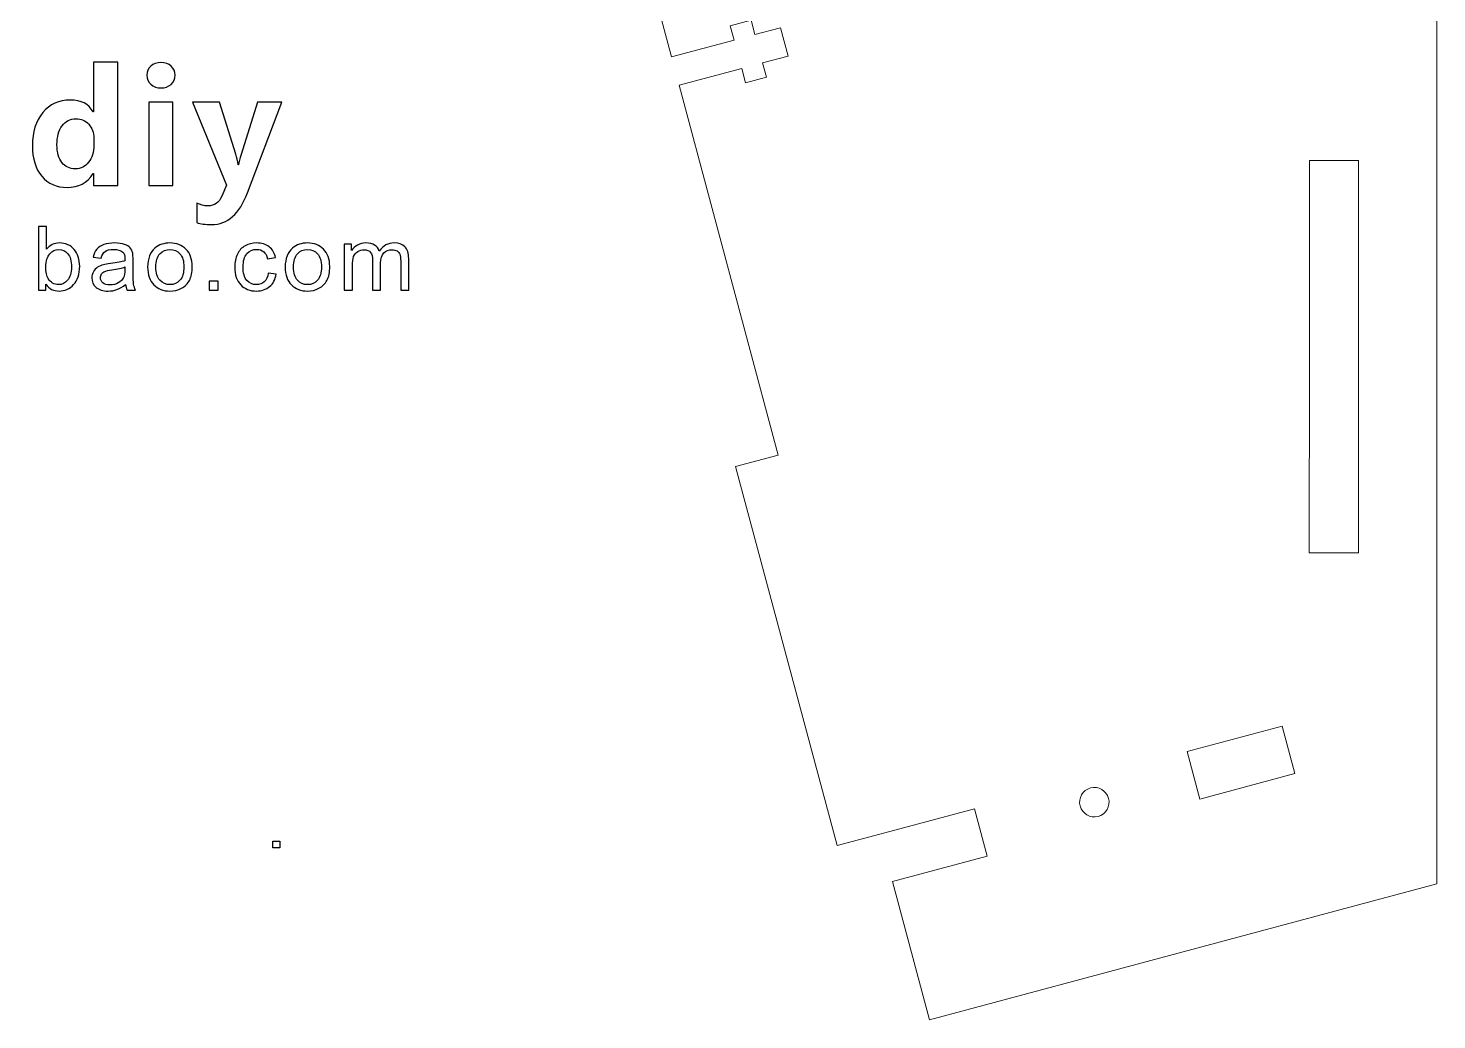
# Model space of a CAD drawing. Header units: centimetres. Extents: x -84 to 49, y -29 to 29.
# Drawn here: x 33.8 to 48.16, y -25.08 to -14.98 of the extents above; entities that cross this region are included whole.
import ezdxf

# ---------------------------------------------------------------- set-up
doc = ezdxf.new("R2010")
doc.units = ezdxf.units.CM
doc.header["$MEASUREMENT"] = 0
doc.header["$XCLIPFRAME"] = 0
doc.layers.add('layer 1', color=7, linetype='Continuous')
picture_1 = doc.add_image_def('image2.jpg', size_in_pixel=(355, 355))

msp = doc.modelspace()

# ---------------------------------------------------------------- linework, layer by layer
at = {"layer": 'layer 1', "color": 142, "lineweight": 20}
for points, knots in [([(48.16047, 1.17532), (48.16047, 1.17532), (48.16046, -23.69733), (48.16046, -23.69733), (48.16046, -23.69733), (48.16046, -23.69733), (42.98791, -25.0847), (42.98791, -25.0847), (42.98791, -25.0847), (42.98791, -25.0847), (42.60987, -23.67379), (42.60987, -23.67379), (42.60987, -23.67379), (42.60987, -23.67379), (43.57524, -23.41513), (43.57524, -23.41513), (43.57524, -23.41513), (43.57524, -23.41513), (43.44583, -22.93214), (43.44583, -22.93214), (43.44583, -22.93214), (43.44583, -22.93214), (42.48046, -23.19082), (42.48046, -23.19082), (42.48046, -23.19082), (42.48046, -23.19082), (42.4804, -23.19059), (42.4804, -23.19059), (42.4804, -23.19059), (42.4804, -23.19059), (42.04573, -23.30701), (42.04573, -23.30701), (42.04573, -23.30701), (42.04573, -23.30701), (41.01048, -19.44335), (41.01048, -19.44335), (41.01048, -19.44335), (41.01048, -19.44335), (41.44513, -19.32691), (41.44513, -19.32691), (41.44513, -19.32691), (41.44513, -19.32691), (40.43524, -15.55772), (40.43524, -15.55772), (40.43524, -15.55772), (40.43524, -15.55772), (41.07276, -15.38691), (41.07276, -15.38691), (41.07276, -15.38691), (41.07276, -15.38691), (41.11155, -15.53181), (41.11155, -15.53181), (41.11155, -15.53181), (41.11155, -15.53181), (41.32406, -15.47484), (41.32406, -15.47484), (41.32406, -15.47484), (41.32406, -15.47484), (41.28523, -15.32994), (41.28523, -15.32994), (41.28523, -15.32994), (41.28523, -15.32994), (41.54602, -15.26009), (41.54602, -15.26009), (41.54602, -15.26009), (41.54602, -15.26009), (41.46842, -14.9703), (41.46842, -14.9703), (41.46842, -14.9703), (41.46842, -14.9703), (41.2076, -15.04018), (41.2076, -15.04018), (41.2076, -15.04018), (41.2076, -15.04018), (41.16875, -14.8953), (41.16875, -14.8953), (41.16875, -14.8953), (41.16875, -14.8953), (40.95628, -14.95226), (40.95628, -14.95226), (40.95628, -14.95226), (40.95628, -14.95226), (40.99507, -15.09714), (40.99507, -15.09714), (40.99507, -15.09714), (40.99507, -15.09714), (40.3576, -15.26796), (40.3576, -15.26796), (40.3576, -15.26796), (40.3576, -15.26796), (39.34812, -11.50082), (39.34812, -11.50082), (39.34812, -11.50082), (39.34812, -11.50082), (38.86273, -11.63085), (38.86273, -11.63085), (38.86273, -11.63085), (34.36266, -9.10666), (25.80303, -6.82345), (19.38205, -12.40595), (19.38205, -12.40595), (19.38205, -12.40595), (16.08209, -11.52176), (16.08209, -11.52176), (16.08209, -11.52176), (14.32547, -11.05105), (13.90024, -10.03662), (14.42767, -8.14566), (14.42767, -8.14566), (14.42767, -8.14566), (16.92514, 1.17496), (16.92514, 1.17496), (16.92514, 1.17496), (16.92514, 1.17496), (30.66046, 1.17496), (30.66046, 1.17496), (30.66046, 1.17496), (30.66046, 1.17496), (30.66044, 0.67532), (30.66044, 0.67532), (30.66044, 0.67532), (30.66044, 0.67532), (32.51034, 0.67531), (32.51034, 0.67531), (32.51034, 0.67531), (32.51034, 0.67531), (32.51045, 0.01535), (32.51045, 0.01535), (32.51045, 0.01535), (32.51045, 0.01535), (32.36046, 0.01534), (32.36046, 0.01534), (32.36046, 0.01534), (32.36046, 0.01534), (32.36046, -0.20466), (32.36046, -0.20466), (32.36046, -0.20466), (32.36046, -0.20466), (32.51045, -0.20465), (32.51045, -0.20465), (32.51045, -0.20465), (32.51045, -0.20465), (32.51045, -0.47466), (32.51045, -0.47466), (32.51045, -0.47466), (32.51045, -0.47466), (32.81045, -0.47465), (32.81045, -0.47465), (32.81045, -0.47465), (32.81045, -0.47465), (32.81045, -0.20465), (32.81045, -0.20465), (32.81045, -0.20465), (32.81045, -0.20465), (32.96047, -0.20465), (32.96047, -0.20465), (32.96047, -0.20465), (32.96047, -0.20465), (32.96045, 0.01534), (32.96045, 0.01534), (32.96045, 0.01534), (32.96045, 0.01534), (32.81045, 0.01534), (32.81045, 0.01534), (32.81045, 0.01534), (32.81045, 0.01534), (32.81045, 0.67534), (32.81045, 0.67534), (32.81045, 0.67534), (32.81045, 0.67534), (34.66046, 0.67535), (34.66046, 0.67535), (34.66046, 0.67535), (34.66046, 0.67535), (34.66044, 1.17496), (34.66044, 1.17496), (34.66044, 1.17496), (34.66044, 1.17496), (35.81695, 1.17496), (35.81695, 1.17496), (35.81695, 1.17496), (35.81695, 1.17496), (35.81695, 1.17532), (35.81695, 1.17532), (35.81695, 1.17532), (39.66479, 1.17532), (43.51265, 1.17277), (47.36048, 1.17279), (47.36048, 1.17279), (47.36048, 1.17279), (47.36049, 1.17534), (47.36049, 1.17534), (47.36049, 1.17534), (47.36049, 1.17534), (48.16047, 1.17532), (48.16047, 1.17532)], [0, 0, 0, 0, 0.02040816, 0.02040816, 0.02040816, 0.02040816, 0.04081633, 0.04081633, 0.04081633, 0.04081633, 0.06122449, 0.06122449, 0.06122449, 0.06122449, 0.08163265, 0.08163265, 0.08163265, 0.08163265, 0.10204082, 0.10204082, 0.10204082, 0.10204082, 0.12244898, 0.12244898, 0.12244898, 0.12244898, 0.14285714, 0.14285714, 0.14285714, 0.14285714, 0.16326531, 0.16326531, 0.16326531, 0.16326531, 0.18367347, 0.18367347, 0.18367347, 0.18367347, 0.20408163, 0.20408163, 0.20408163, 0.20408163, 0.2244898, 0.2244898, 0.2244898, 0.2244898, 0.24489796, 0.24489796, 0.24489796, 0.24489796, 0.26530612, 0.26530612, 0.26530612, 0.26530612, 0.28571429, 0.28571429, 0.28571429, 0.28571429, 0.30612245, 0.30612245, 0.30612245, 0.30612245, 0.32653061, 0.32653061, 0.32653061, 0.32653061, 0.34693878, 0.34693878, 0.34693878, 0.34693878, 0.36734694, 0.36734694, 0.36734694, 0.36734694, 0.3877551, 0.3877551, 0.3877551, 0.3877551, 0.40816327, 0.40816327, 0.40816327, 0.40816327, 0.42857143, 0.42857143, 0.42857143, 0.42857143, 0.44897959, 0.44897959, 0.44897959, 0.44897959, 0.46938776, 0.46938776, 0.46938776, 0.46938776, 0.48979592, 0.48979592, 0.48979592, 0.48979592, 0.51020408, 0.51020408, 0.51020408, 0.51020408, 0.53061224, 0.53061224, 0.53061224, 0.53061224, 0.55102041, 0.55102041, 0.55102041, 0.55102041, 0.57142857, 0.57142857, 0.57142857, 0.57142857, 0.59183673, 0.59183673, 0.59183673, 0.59183673, 0.6122449, 0.6122449, 0.6122449, 0.6122449, 0.63265306, 0.63265306, 0.63265306, 0.63265306, 0.65306122, 0.65306122, 0.65306122, 0.65306122, 0.67346939, 0.67346939, 0.67346939, 0.67346939, 0.69387755, 0.69387755, 0.69387755, 0.69387755, 0.71428571, 0.71428571, 0.71428571, 0.71428571, 0.73469388, 0.73469388, 0.73469388, 0.73469388, 0.75510204, 0.75510204, 0.75510204, 0.75510204, 0.7755102, 0.7755102, 0.7755102, 0.7755102, 0.79591837, 0.79591837, 0.79591837, 0.79591837, 0.81632653, 0.81632653, 0.81632653, 0.81632653, 0.83673469, 0.83673469, 0.83673469, 0.83673469, 0.85714286, 0.85714286, 0.85714286, 0.85714286, 0.87755102, 0.87755102, 0.87755102, 0.87755102, 0.89795918, 0.89795918, 0.89795918, 0.89795918, 0.91836735, 0.91836735, 0.91836735, 0.91836735, 0.93877551, 0.93877551, 0.93877551, 0.93877551, 0.95918367, 0.95918367, 0.95918367, 0.95918367, 0.97959184, 0.97959184, 0.97959184, 0.97959184, 1, 1, 1, 1]), ([(47.36047, -20.32486), (47.36047, -20.32486), (47.36047, -16.3245), (47.36047, -16.3245), (47.36047, -16.3245), (47.36047, -16.3245), (46.86048, -16.3245), (46.86048, -16.3245), (46.86048, -16.3245), (46.86048, -19.74434), (46.86045, -16.9047), (46.86044, -20.32486), (46.86044, -20.32486), (46.86044, -20.32486), (47.36047, -20.32486), (47.36047, -20.32486)], [0, 0, 0, 0, 0.25, 0.25, 0.25, 0.25, 0.5, 0.5, 0.5, 0.5, 0.75, 0.75, 0.75, 0.75, 1, 1, 1, 1]), ([(46.71125, -22.57483), (46.71125, -22.57483), (46.58184, -22.09187), (46.58184, -22.09187), (46.58184, -22.09187), (46.58184, -22.09187), (45.61592, -22.3507), (45.61592, -22.3507), (45.61592, -22.3507), (45.61592, -22.3507), (45.74533, -22.83365), (45.74533, -22.83365), (45.74533, -22.83365), (45.74533, -22.83365), (46.71125, -22.57483), (46.71125, -22.57483)], [0, 0, 0, 0, 0.25, 0.25, 0.25, 0.25, 0.5, 0.5, 0.5, 0.5, 0.75, 0.75, 0.75, 0.75, 1, 1, 1, 1]), ([(44.52334, -22.90487), (44.54478, -22.98489), (44.62705, -23.03239), (44.70705, -23.01095), (44.70705, -23.01095), (44.78706, -22.9895), (44.83457, -22.90724), (44.81315, -22.82724), (44.81315, -22.82724), (44.79168, -22.74722), (44.70942, -22.69972), (44.62942, -22.72117), (44.62942, -22.72117), (44.54939, -22.74261), (44.50191, -22.82488), (44.52334, -22.90487)], [0, 0, 0, 0, 0.25, 0.25, 0.25, 0.25, 0.5, 0.5, 0.5, 0.5, 0.75, 0.75, 0.75, 0.75, 1, 1, 1, 1])]:
    msp.add_open_spline(points, degree=3, knots=knots, dxfattribs=at)
at = {"layer": 'layer 1', "color": 250}
for points, knots in [([(34.70987, -16.57832), (34.70987, -16.57832), (34.46234, -16.57832), (34.46234, -16.57832), (34.46234, -16.57832), (34.46234, -16.57832), (34.46234, -16.45849), (34.46234, -16.45849), (34.46234, -16.45849), (34.46234, -16.45849), (34.45867, -16.45849), (34.45867, -16.45849), (34.45867, -16.45849), (34.39863, -16.5521), (34.31, -16.59903), (34.19279, -16.59903), (34.19279, -16.59903), (34.08476, -16.59903), (33.99875, -16.56101), (33.93503, -16.48471), (33.93503, -16.48471), (33.87131, -16.40841), (33.83932, -16.30431), (33.83932, -16.17268), (33.83932, -16.17268), (33.83932, -16.03344), (33.87525, -15.92121), (33.94657, -15.83573), (33.94657, -15.83573), (34.01789, -15.75051), (34.11124, -15.70803), (34.22661, -15.70803), (34.22661, -15.70803), (34.33727, -15.70803), (34.41462, -15.74789), (34.45867, -15.82787), (34.45867, -15.82787), (34.45867, -15.82787), (34.46234, -15.82787), (34.46234, -15.82787), (34.46234, -15.82787), (34.46234, -15.82787), (34.46234, -15.32074), (34.46234, -15.32074), (34.46234, -15.32074), (34.46234, -15.32074), (34.70987, -15.32074), (34.70987, -15.32074), (34.70987, -15.32074), (34.70987, -15.32074), (34.70987, -16.57832), (34.70987, -16.57832)], [0, 0, 0, 0, 0.07692308, 0.07692308, 0.07692308, 0.07692308, 0.15384615, 0.15384615, 0.15384615, 0.15384615, 0.23076923, 0.23076923, 0.23076923, 0.23076923, 0.30769231, 0.30769231, 0.30769231, 0.30769231, 0.38461538, 0.38461538, 0.38461538, 0.38461538, 0.46153846, 0.46153846, 0.46153846, 0.46153846, 0.53846154, 0.53846154, 0.53846154, 0.53846154, 0.61538462, 0.61538462, 0.61538462, 0.61538462, 0.69230769, 0.69230769, 0.69230769, 0.69230769, 0.76923077, 0.76923077, 0.76923077, 0.76923077, 0.84615385, 0.84615385, 0.84615385, 0.84615385, 0.92307692, 0.92307692, 0.92307692, 0.92307692, 1, 1, 1, 1]), ([(35.00707, -15.45447), (35.00707, -15.41645), (35.02044, -15.38577), (35.04745, -15.36191), (35.04745, -15.36191), (35.07419, -15.33805), (35.10854, -15.32625), (35.15076, -15.32625), (35.15076, -15.32625), (35.19376, -15.32625), (35.22837, -15.33831), (35.25512, -15.3627), (35.25512, -15.3627), (35.28187, -15.38708), (35.29498, -15.4175), (35.29498, -15.45447), (35.29498, -15.45447), (35.29498, -15.49171), (35.2816, -15.52291), (35.25433, -15.54782), (35.25433, -15.54782), (35.22733, -15.57273), (35.19271, -15.58506), (35.15076, -15.58506), (35.15076, -15.58506), (35.10907, -15.58506), (35.07472, -15.57247), (35.04771, -15.5473), (35.04771, -15.5473), (35.02044, -15.52239), (35.00707, -15.49118), (35.00707, -15.45447)], [0, 0, 0, 0, 0.125, 0.125, 0.125, 0.125, 0.25, 0.25, 0.25, 0.25, 0.375, 0.375, 0.375, 0.375, 0.5, 0.5, 0.5, 0.5, 0.625, 0.625, 0.625, 0.625, 0.75, 0.75, 0.75, 0.75, 0.875, 0.875, 0.875, 0.875, 1, 1, 1, 1]), ([(35.02542, -16.57832), (35.02542, -16.57832), (35.02542, -15.72875), (35.02542, -15.72875), (35.02542, -15.72875), (35.02542, -15.72875), (35.27269, -15.72875), (35.27269, -15.72875), (35.27269, -15.72875), (35.27269, -15.72875), (35.27269, -16.57832), (35.27269, -16.57832), (35.27269, -16.57832), (35.27269, -16.57832), (35.02542, -16.57832), (35.02542, -16.57832)], [0, 0, 0, 0, 0.25, 0.25, 0.25, 0.25, 0.5, 0.5, 0.5, 0.5, 0.75, 0.75, 0.75, 0.75, 1, 1, 1, 1]), ([(36.38275, -15.72875), (36.38275, -15.72875), (36.03243, -16.65436), (36.03243, -16.65436), (36.03243, -16.65436), (35.95088, -16.86938), (35.82922, -16.97715), (35.66691, -16.97715), (35.66691, -16.97715), (35.60266, -16.97715), (35.55311, -16.97033), (35.51771, -16.95696), (35.51771, -16.95696), (35.51771, -16.95696), (35.51771, -16.7582), (35.51771, -16.7582), (35.51771, -16.7582), (35.55101, -16.77708), (35.58772, -16.78652), (35.62757, -16.78652), (35.62757, -16.78652), (35.69522, -16.78652), (35.74295, -16.75374), (35.77048, -16.68819), (35.77048, -16.68819), (35.77048, -16.68819), (35.81742, -16.57675), (35.81742, -16.57675), (35.81742, -16.57675), (35.81742, -16.57675), (35.47392, -15.72875), (35.47392, -15.72875), (35.47392, -15.72875), (35.47392, -15.72875), (35.74898, -15.72875), (35.74898, -15.72875), (35.74898, -15.72875), (35.74898, -15.72875), (35.91496, -16.26104), (35.91496, -16.26104), (35.91496, -16.26104), (35.92519, -16.29329), (35.93253, -16.32948), (35.93725, -16.36934), (35.93725, -16.36934), (35.93725, -16.36934), (35.94171, -16.36934), (35.94171, -16.36934), (35.94171, -16.36934), (35.94538, -16.34233), (35.95377, -16.30667), (35.96714, -16.26262), (35.96714, -16.26262), (35.96714, -16.26262), (36.13679, -15.72875), (36.13679, -15.72875), (36.13679, -15.72875), (36.13679, -15.72875), (36.38275, -15.72875), (36.38275, -15.72875)], [0, 0, 0, 0, 0.06666667, 0.06666667, 0.06666667, 0.06666667, 0.13333333, 0.13333333, 0.13333333, 0.13333333, 0.2, 0.2, 0.2, 0.2, 0.26666667, 0.26666667, 0.26666667, 0.26666667, 0.33333333, 0.33333333, 0.33333333, 0.33333333, 0.4, 0.4, 0.4, 0.4, 0.46666667, 0.46666667, 0.46666667, 0.46666667, 0.53333333, 0.53333333, 0.53333333, 0.53333333, 0.6, 0.6, 0.6, 0.6, 0.66666667, 0.66666667, 0.66666667, 0.66666667, 0.73333333, 0.73333333, 0.73333333, 0.73333333, 0.8, 0.8, 0.8, 0.8, 0.86666667, 0.86666667, 0.86666667, 0.86666667, 0.93333333, 0.93333333, 0.93333333, 0.93333333, 1, 1, 1, 1]), ([(34.46628, -16.09742), (34.46628, -16.04), (34.44897, -15.99254), (34.41436, -15.95504), (34.41436, -15.95504), (34.37975, -15.91728), (34.33674, -15.8984), (34.28509, -15.8984), (34.28509, -15.8984), (34.22452, -15.8984), (34.17706, -15.92252), (34.14244, -15.97025), (34.14244, -15.97025), (34.10783, -16.01823), (34.09052, -16.083), (34.09052, -16.16507), (34.09052, -16.16507), (34.09052, -16.24295), (34.10731, -16.303), (34.14061, -16.34521), (34.14061, -16.34521), (34.17391, -16.38743), (34.2198, -16.40867), (34.27801, -16.40867), (34.27801, -16.40867), (34.33281, -16.40867), (34.37791, -16.38638), (34.41331, -16.3418), (34.41331, -16.3418), (34.44871, -16.29723), (34.46628, -16.23928), (34.46628, -16.16822), (34.46628, -16.16822), (34.46628, -16.16822), (34.46628, -16.09742), (34.46628, -16.09742)], [0, 0, 0, 0, 0.11111111, 0.11111111, 0.11111111, 0.11111111, 0.22222222, 0.22222222, 0.22222222, 0.22222222, 0.33333333, 0.33333333, 0.33333333, 0.33333333, 0.44444444, 0.44444444, 0.44444444, 0.44444444, 0.55555556, 0.55555556, 0.55555556, 0.55555556, 0.66666667, 0.66666667, 0.66666667, 0.66666667, 0.77777778, 0.77777778, 0.77777778, 0.77777778, 0.88888889, 0.88888889, 0.88888889, 0.88888889, 1, 1, 1, 1]), ([(33.97783, -17.64481), (33.97783, -17.64481), (33.90166, -17.64481), (33.90166, -17.64481), (33.90166, -17.64481), (33.90166, -17.64481), (33.90166, -16.9974), (33.90166, -16.9974), (33.90166, -16.9974), (33.90166, -16.9974), (33.98376, -16.9974), (33.98376, -16.9974), (33.98376, -16.9974), (33.98376, -16.9974), (33.98376, -17.22833), (33.98376, -17.22833), (33.98376, -17.22833), (34.01849, -17.18627), (34.06273, -17.16517), (34.11648, -17.16517), (34.11648, -17.16517), (34.14638, -17.16517), (34.17459, -17.17105), (34.20122, -17.18266), (34.20122, -17.18266), (34.22786, -17.19426), (34.24967, -17.21069), (34.26696, -17.23165), (34.26696, -17.23165), (34.2841, -17.25275), (34.29766, -17.27807), (34.30731, -17.30792), (34.30731, -17.30792), (34.31713, -17.33761), (34.32195, -17.36942), (34.32195, -17.40318), (34.32195, -17.40318), (34.32195, -17.48367), (34.30139, -17.54578), (34.26026, -17.58964), (34.26026, -17.58964), (34.2193, -17.6335), (34.16991, -17.65536), (34.11242, -17.65536), (34.11242, -17.65536), (34.05525, -17.65536), (34.01039, -17.6323), (33.97783, -17.58602), (33.97783, -17.58602), (33.97783, -17.58602), (33.97783, -17.64481), (33.97783, -17.64481)], [0, 0, 0, 0, 0.07692308, 0.07692308, 0.07692308, 0.07692308, 0.15384615, 0.15384615, 0.15384615, 0.15384615, 0.23076923, 0.23076923, 0.23076923, 0.23076923, 0.30769231, 0.30769231, 0.30769231, 0.30769231, 0.38461538, 0.38461538, 0.38461538, 0.38461538, 0.46153846, 0.46153846, 0.46153846, 0.46153846, 0.53846154, 0.53846154, 0.53846154, 0.53846154, 0.61538462, 0.61538462, 0.61538462, 0.61538462, 0.69230769, 0.69230769, 0.69230769, 0.69230769, 0.76923077, 0.76923077, 0.76923077, 0.76923077, 0.84615385, 0.84615385, 0.84615385, 0.84615385, 0.92307692, 0.92307692, 0.92307692, 0.92307692, 1, 1, 1, 1]), ([(33.97689, -17.4068), (33.97689, -17.46302), (33.98484, -17.50357), (34.00058, -17.52859), (34.00058, -17.52859), (34.02644, -17.56959), (34.06148, -17.59009), (34.10557, -17.59009), (34.10557, -17.59009), (34.14156, -17.59009), (34.17256, -17.57502), (34.19873, -17.54472), (34.19873, -17.54472), (34.2249, -17.51457), (34.23799, -17.46966), (34.23799, -17.40981), (34.23799, -17.40981), (34.23799, -17.34862), (34.22537, -17.3034), (34.20029, -17.2743), (34.20029, -17.2743), (34.17521, -17.24521), (34.14483, -17.23059), (34.10931, -17.23059), (34.10931, -17.23059), (34.07333, -17.23059), (34.04232, -17.24566), (34.01616, -17.27581), (34.01616, -17.27581), (33.98999, -17.30596), (33.97689, -17.34967), (33.97689, -17.4068)], [0, 0, 0, 0, 0.125, 0.125, 0.125, 0.125, 0.25, 0.25, 0.25, 0.25, 0.375, 0.375, 0.375, 0.375, 0.5, 0.5, 0.5, 0.5, 0.625, 0.625, 0.625, 0.625, 0.75, 0.75, 0.75, 0.75, 0.875, 0.875, 0.875, 0.875, 1, 1, 1, 1]), ([(34.79015, -17.58693), (34.75962, -17.61195), (34.73033, -17.62959), (34.70229, -17.63999), (34.70229, -17.63999), (34.6741, -17.65024), (34.64387, -17.65536), (34.61162, -17.65536), (34.61162, -17.65536), (34.55835, -17.65536), (34.51753, -17.64285), (34.48886, -17.61768), (34.48886, -17.61768), (34.46036, -17.5925), (34.44603, -17.56025), (34.44603, -17.52121), (34.44603, -17.52121), (34.44603, -17.49814), (34.45132, -17.47719), (34.46223, -17.4582), (34.46223, -17.4582), (34.47298, -17.43921), (34.48715, -17.42398), (34.5046, -17.41253), (34.5046, -17.41253), (34.5222, -17.40107), (34.54183, -17.39233), (34.5638, -17.38645), (34.5638, -17.38645), (34.57984, -17.38238), (34.60415, -17.37831), (34.6367, -17.37454), (34.6367, -17.37454), (34.70307, -17.36685), (34.75198, -17.35781), (34.78329, -17.34711), (34.78329, -17.34711), (34.7836, -17.33626), (34.78376, -17.32932), (34.78376, -17.32646), (34.78376, -17.32646), (34.78376, -17.29405), (34.77598, -17.27114), (34.76039, -17.25802), (34.76039, -17.25802), (34.73952, -17.23994), (34.70821, -17.23104), (34.66692, -17.23104), (34.66692, -17.23104), (34.62829, -17.23104), (34.59978, -17.23752), (34.58125, -17.25064), (34.58125, -17.25064), (34.56286, -17.26375), (34.54931, -17.28697), (34.54043, -17.32028), (34.54043, -17.32028), (34.54043, -17.32028), (34.46021, -17.30958), (34.46021, -17.30958), (34.46021, -17.30958), (34.46752, -17.27641), (34.47952, -17.24943), (34.49619, -17.22908), (34.49619, -17.22908), (34.51285, -17.20858), (34.53716, -17.19276), (34.56878, -17.18175), (34.56878, -17.18175), (34.60041, -17.17075), (34.63701, -17.16517), (34.67877, -17.16517), (34.67877, -17.16517), (34.7202, -17.16517), (34.7537, -17.16999), (34.77955, -17.17934), (34.77955, -17.17934), (34.80542, -17.18884), (34.82442, -17.20059), (34.83673, -17.21491), (34.83673, -17.21491), (34.84888, -17.22923), (34.85729, -17.24717), (34.86227, -17.26903), (34.86227, -17.26903), (34.86493, -17.28259), (34.86632, -17.30701), (34.86632, -17.34228), (34.86632, -17.34228), (34.86632, -17.34228), (34.86632, -17.44825), (34.86632, -17.44825), (34.86632, -17.44825), (34.86632, -17.52226), (34.86804, -17.56899), (34.87163, -17.58844), (34.87163, -17.58844), (34.87505, -17.60803), (34.88206, -17.62687), (34.89235, -17.64481), (34.89235, -17.64481), (34.89235, -17.64481), (34.80651, -17.64481), (34.80651, -17.64481), (34.80651, -17.64481), (34.79809, -17.62838), (34.79248, -17.60909), (34.79015, -17.58693)], [0, 0, 0, 0, 0.03703704, 0.03703704, 0.03703704, 0.03703704, 0.07407407, 0.07407407, 0.07407407, 0.07407407, 0.11111111, 0.11111111, 0.11111111, 0.11111111, 0.14814815, 0.14814815, 0.14814815, 0.14814815, 0.18518519, 0.18518519, 0.18518519, 0.18518519, 0.22222222, 0.22222222, 0.22222222, 0.22222222, 0.25925926, 0.25925926, 0.25925926, 0.25925926, 0.2962963, 0.2962963, 0.2962963, 0.2962963, 0.33333333, 0.33333333, 0.33333333, 0.33333333, 0.37037037, 0.37037037, 0.37037037, 0.37037037, 0.40740741, 0.40740741, 0.40740741, 0.40740741, 0.44444444, 0.44444444, 0.44444444, 0.44444444, 0.48148148, 0.48148148, 0.48148148, 0.48148148, 0.51851852, 0.51851852, 0.51851852, 0.51851852, 0.55555556, 0.55555556, 0.55555556, 0.55555556, 0.59259259, 0.59259259, 0.59259259, 0.59259259, 0.62962963, 0.62962963, 0.62962963, 0.62962963, 0.66666667, 0.66666667, 0.66666667, 0.66666667, 0.7037037, 0.7037037, 0.7037037, 0.7037037, 0.74074074, 0.74074074, 0.74074074, 0.74074074, 0.77777778, 0.77777778, 0.77777778, 0.77777778, 0.81481481, 0.81481481, 0.81481481, 0.81481481, 0.85185185, 0.85185185, 0.85185185, 0.85185185, 0.88888889, 0.88888889, 0.88888889, 0.88888889, 0.92592593, 0.92592593, 0.92592593, 0.92592593, 0.96296296, 0.96296296, 0.96296296, 0.96296296, 1, 1, 1, 1]), ([(35.01501, -17.41027), (35.01501, -17.32344), (35.03992, -17.25908), (35.08993, -17.21733), (35.08993, -17.21733), (35.13153, -17.18266), (35.18232, -17.16517), (35.24229, -17.16517), (35.24229, -17.16517), (35.30896, -17.16517), (35.36349, -17.18627), (35.40571, -17.22863), (35.40571, -17.22863), (35.44808, -17.27084), (35.46911, -17.32917), (35.46911, -17.40363), (35.46911, -17.40363), (35.46911, -17.46408), (35.45976, -17.51156), (35.44107, -17.54608), (35.44107, -17.54608), (35.42238, -17.58075), (35.39511, -17.60758), (35.35944, -17.62672), (35.35944, -17.62672), (35.3236, -17.64587), (35.28466, -17.65536), (35.24229, -17.65536), (35.24229, -17.65536), (35.17452, -17.65536), (35.11969, -17.63441), (35.07778, -17.5922), (35.07778, -17.5922), (35.03587, -17.55015), (35.01501, -17.48955), (35.01501, -17.41027)], [0, 0, 0, 0, 0.11111111, 0.11111111, 0.11111111, 0.11111111, 0.22222222, 0.22222222, 0.22222222, 0.22222222, 0.33333333, 0.33333333, 0.33333333, 0.33333333, 0.44444444, 0.44444444, 0.44444444, 0.44444444, 0.55555556, 0.55555556, 0.55555556, 0.55555556, 0.66666667, 0.66666667, 0.66666667, 0.66666667, 0.77777778, 0.77777778, 0.77777778, 0.77777778, 0.88888889, 0.88888889, 0.88888889, 0.88888889, 1, 1, 1, 1]), ([(35.09943, -17.41027), (35.09943, -17.47041), (35.11299, -17.51533), (35.1401, -17.54517), (35.1401, -17.54517), (35.1672, -17.57517), (35.20132, -17.59009), (35.24229, -17.59009), (35.24229, -17.59009), (35.2831, -17.59009), (35.31706, -17.57502), (35.34417, -17.54502), (35.34417, -17.54502), (35.37112, -17.51503), (35.38467, -17.4692), (35.38467, -17.4077), (35.38467, -17.4077), (35.38467, -17.34967), (35.37112, -17.30566), (35.34386, -17.27581), (35.34386, -17.27581), (35.3166, -17.24597), (35.28279, -17.23104), (35.24229, -17.23104), (35.24229, -17.23104), (35.20132, -17.23104), (35.1672, -17.24597), (35.1401, -17.27566), (35.1401, -17.27566), (35.11299, -17.30535), (35.09943, -17.35027), (35.09943, -17.41027)], [0, 0, 0, 0, 0.125, 0.125, 0.125, 0.125, 0.25, 0.25, 0.25, 0.25, 0.375, 0.375, 0.375, 0.375, 0.5, 0.5, 0.5, 0.5, 0.625, 0.625, 0.625, 0.625, 0.75, 0.75, 0.75, 0.75, 0.875, 0.875, 0.875, 0.875, 1, 1, 1, 1]), ([(36.24536, -17.47297), (36.24536, -17.47297), (36.32605, -17.48322), (36.32605, -17.48322), (36.32605, -17.48322), (36.31733, -17.53703), (36.29475, -17.57924), (36.25829, -17.60969), (36.25829, -17.60969), (36.22199, -17.64014), (36.17728, -17.65536), (36.12431, -17.65536), (36.12431, -17.65536), (36.05811, -17.65536), (36.00468, -17.63441), (35.96449, -17.5925), (35.96449, -17.5925), (35.92414, -17.5506), (35.90388, -17.49046), (35.90388, -17.41208), (35.90388, -17.41208), (35.90388, -17.36143), (35.91261, -17.31711), (35.9299, -17.27913), (35.9299, -17.27913), (35.94735, -17.24114), (35.97367, -17.21265), (36.00919, -17.19366), (36.00919, -17.19366), (36.04456, -17.17467), (36.08319, -17.16517), (36.12478, -17.16517), (36.12478, -17.16517), (36.17744, -17.16517), (36.22059, -17.17813), (36.25392, -17.20391), (36.25392, -17.20391), (36.28742, -17.22969), (36.30892, -17.26616), (36.31842, -17.31365), (36.31842, -17.31365), (36.31842, -17.31365), (36.2385, -17.32555), (36.2385, -17.32555), (36.2385, -17.32555), (36.23087, -17.29405), (36.21747, -17.27038), (36.19816, -17.25441), (36.19816, -17.25441), (36.17884, -17.23858), (36.15547, -17.23059), (36.12806, -17.23059), (36.12806, -17.23059), (36.08661, -17.23059), (36.05297, -17.24491), (36.0271, -17.2737), (36.0271, -17.2737), (36.00125, -17.30234), (35.98832, -17.34771), (35.98832, -17.40981), (35.98832, -17.40981), (35.98832, -17.47282), (36.00078, -17.51864), (36.02586, -17.54728), (36.02586, -17.54728), (36.05079, -17.57577), (36.08335, -17.59009), (36.12354, -17.59009), (36.12354, -17.59009), (36.15578, -17.59009), (36.18258, -17.58045), (36.20423, -17.5613), (36.20423, -17.5613), (36.22589, -17.54216), (36.2396, -17.51277), (36.24536, -17.47297)], [0, 0, 0, 0, 0.05263158, 0.05263158, 0.05263158, 0.05263158, 0.10526316, 0.10526316, 0.10526316, 0.10526316, 0.15789474, 0.15789474, 0.15789474, 0.15789474, 0.21052632, 0.21052632, 0.21052632, 0.21052632, 0.26315789, 0.26315789, 0.26315789, 0.26315789, 0.31578947, 0.31578947, 0.31578947, 0.31578947, 0.36842105, 0.36842105, 0.36842105, 0.36842105, 0.42105263, 0.42105263, 0.42105263, 0.42105263, 0.47368421, 0.47368421, 0.47368421, 0.47368421, 0.52631579, 0.52631579, 0.52631579, 0.52631579, 0.57894737, 0.57894737, 0.57894737, 0.57894737, 0.63157895, 0.63157895, 0.63157895, 0.63157895, 0.68421053, 0.68421053, 0.68421053, 0.68421053, 0.73684211, 0.73684211, 0.73684211, 0.73684211, 0.78947368, 0.78947368, 0.78947368, 0.78947368, 0.84210526, 0.84210526, 0.84210526, 0.84210526, 0.89473684, 0.89473684, 0.89473684, 0.89473684, 0.94736842, 0.94736842, 0.94736842, 0.94736842, 1, 1, 1, 1]), ([(36.41772, -17.41027), (36.41772, -17.32344), (36.44263, -17.25908), (36.49264, -17.21733), (36.49264, -17.21733), (36.53424, -17.18266), (36.58503, -17.16517), (36.645, -17.16517), (36.645, -17.16517), (36.71167, -17.16517), (36.7662, -17.18627), (36.80842, -17.22863), (36.80842, -17.22863), (36.85079, -17.27084), (36.87182, -17.32917), (36.87182, -17.40363), (36.87182, -17.40363), (36.87182, -17.46408), (36.86247, -17.51156), (36.84378, -17.54608), (36.84378, -17.54608), (36.82509, -17.58075), (36.79782, -17.60758), (36.76215, -17.62672), (36.76215, -17.62672), (36.72631, -17.64587), (36.68737, -17.65536), (36.645, -17.65536), (36.645, -17.65536), (36.57723, -17.65536), (36.5224, -17.63441), (36.48049, -17.5922), (36.48049, -17.5922), (36.43858, -17.55015), (36.41772, -17.48955), (36.41772, -17.41027)], [0, 0, 0, 0, 0.11111111, 0.11111111, 0.11111111, 0.11111111, 0.22222222, 0.22222222, 0.22222222, 0.22222222, 0.33333333, 0.33333333, 0.33333333, 0.33333333, 0.44444444, 0.44444444, 0.44444444, 0.44444444, 0.55555556, 0.55555556, 0.55555556, 0.55555556, 0.66666667, 0.66666667, 0.66666667, 0.66666667, 0.77777778, 0.77777778, 0.77777778, 0.77777778, 0.88888889, 0.88888889, 0.88888889, 0.88888889, 1, 1, 1, 1]), ([(36.50214, -17.41027), (36.50214, -17.47041), (36.5157, -17.51533), (36.54281, -17.54517), (36.54281, -17.54517), (36.56991, -17.57517), (36.60403, -17.59009), (36.645, -17.59009), (36.645, -17.59009), (36.68581, -17.59009), (36.71977, -17.57502), (36.74688, -17.54502), (36.74688, -17.54502), (36.77383, -17.51503), (36.78738, -17.4692), (36.78738, -17.4077), (36.78738, -17.4077), (36.78738, -17.34967), (36.77383, -17.30566), (36.74657, -17.27581), (36.74657, -17.27581), (36.71931, -17.24597), (36.6855, -17.23104), (36.645, -17.23104), (36.645, -17.23104), (36.60403, -17.23104), (36.56991, -17.24597), (36.54281, -17.27566), (36.54281, -17.27566), (36.5157, -17.30535), (36.50214, -17.35027), (36.50214, -17.41027)], [0, 0, 0, 0, 0.125, 0.125, 0.125, 0.125, 0.25, 0.25, 0.25, 0.25, 0.375, 0.375, 0.375, 0.375, 0.5, 0.5, 0.5, 0.5, 0.625, 0.625, 0.625, 0.625, 0.75, 0.75, 0.75, 0.75, 0.875, 0.875, 0.875, 0.875, 1, 1, 1, 1]), ([(37.02019, -17.64481), (37.02019, -17.64481), (37.02019, -17.17587), (37.02019, -17.17587), (37.02019, -17.17587), (37.02019, -17.17587), (37.09357, -17.17587), (37.09357, -17.17587), (37.09357, -17.17587), (37.09357, -17.17587), (37.09357, -17.24159), (37.09357, -17.24159), (37.09357, -17.24159), (37.10883, -17.21868), (37.12908, -17.20014), (37.15432, -17.18627), (37.15432, -17.18627), (37.17955, -17.17226), (37.20838, -17.16517), (37.24062, -17.16517), (37.24062, -17.16517), (37.27645, -17.16517), (37.3059, -17.17241), (37.3288, -17.18688), (37.3288, -17.18688), (37.35186, -17.20135), (37.36805, -17.2214), (37.3774, -17.24732), (37.3774, -17.24732), (37.41588, -17.19261), (37.46573, -17.16517), (37.5271, -17.16517), (37.5271, -17.16517), (37.57524, -17.16517), (37.61216, -17.17813), (37.63803, -17.20391), (37.63803, -17.20391), (37.66389, -17.22969), (37.67682, -17.26933), (37.67682, -17.32284), (37.67682, -17.32284), (37.67682, -17.32284), (37.67682, -17.64481), (37.67682, -17.64481), (37.67682, -17.64481), (37.67682, -17.64481), (37.59518, -17.64481), (37.59518, -17.64481), (37.59518, -17.64481), (37.59518, -17.64481), (37.59518, -17.34937), (37.59518, -17.34937), (37.59518, -17.34937), (37.59518, -17.31756), (37.59253, -17.29465), (37.58724, -17.28063), (37.58724, -17.28063), (37.58179, -17.26677), (37.57213, -17.25546), (37.55826, -17.24687), (37.55826, -17.24687), (37.54424, -17.23843), (37.52774, -17.23406), (37.50888, -17.23406), (37.50888, -17.23406), (37.47477, -17.23406), (37.44657, -17.24506), (37.42398, -17.26707), (37.42398, -17.26707), (37.40155, -17.28892), (37.39018, -17.32405), (37.39018, -17.37228), (37.39018, -17.37228), (37.39018, -17.37228), (37.39018, -17.64481), (37.39018, -17.64481), (37.39018, -17.64481), (37.39018, -17.64481), (37.30808, -17.64481), (37.30808, -17.64481), (37.30808, -17.64481), (37.30808, -17.64481), (37.30808, -17.34017), (37.30808, -17.34017), (37.30808, -17.34017), (37.30808, -17.30475), (37.30138, -17.27822), (37.28798, -17.26059), (37.28798, -17.26059), (37.27458, -17.24295), (37.25278, -17.23406), (37.22224, -17.23406), (37.22224, -17.23406), (37.19919, -17.23406), (37.17784, -17.23994), (37.15821, -17.25184), (37.15821, -17.25184), (37.13859, -17.2636), (37.12425, -17.28078), (37.11553, -17.3034), (37.11553, -17.3034), (37.10665, -17.32616), (37.10229, -17.35887), (37.10229, -17.40152), (37.10229, -17.40152), (37.10229, -17.40152), (37.10229, -17.64481), (37.10229, -17.64481), (37.10229, -17.64481), (37.10229, -17.64481), (37.02019, -17.64481), (37.02019, -17.64481)], [0, 0, 0, 0, 0.03571429, 0.03571429, 0.03571429, 0.03571429, 0.07142857, 0.07142857, 0.07142857, 0.07142857, 0.10714286, 0.10714286, 0.10714286, 0.10714286, 0.14285714, 0.14285714, 0.14285714, 0.14285714, 0.17857143, 0.17857143, 0.17857143, 0.17857143, 0.21428571, 0.21428571, 0.21428571, 0.21428571, 0.25, 0.25, 0.25, 0.25, 0.28571429, 0.28571429, 0.28571429, 0.28571429, 0.32142857, 0.32142857, 0.32142857, 0.32142857, 0.35714286, 0.35714286, 0.35714286, 0.35714286, 0.39285714, 0.39285714, 0.39285714, 0.39285714, 0.42857143, 0.42857143, 0.42857143, 0.42857143, 0.46428571, 0.46428571, 0.46428571, 0.46428571, 0.5, 0.5, 0.5, 0.5, 0.53571429, 0.53571429, 0.53571429, 0.53571429, 0.57142857, 0.57142857, 0.57142857, 0.57142857, 0.60714286, 0.60714286, 0.60714286, 0.60714286, 0.64285714, 0.64285714, 0.64285714, 0.64285714, 0.67857143, 0.67857143, 0.67857143, 0.67857143, 0.71428571, 0.71428571, 0.71428571, 0.71428571, 0.75, 0.75, 0.75, 0.75, 0.78571429, 0.78571429, 0.78571429, 0.78571429, 0.82142857, 0.82142857, 0.82142857, 0.82142857, 0.85714286, 0.85714286, 0.85714286, 0.85714286, 0.89285714, 0.89285714, 0.89285714, 0.89285714, 0.92857143, 0.92857143, 0.92857143, 0.92857143, 0.96428571, 0.96428571, 0.96428571, 0.96428571, 1, 1, 1, 1]), ([(34.78329, -17.40936), (34.75339, -17.42127), (34.70868, -17.43122), (34.64917, -17.43951), (34.64917, -17.43951), (34.61536, -17.44418), (34.59138, -17.44946), (34.57751, -17.45534), (34.57751, -17.45534), (34.56348, -17.46121), (34.55258, -17.46981), (34.54511, -17.48126), (34.54511, -17.48126), (34.53747, -17.49257), (34.53357, -17.50508), (34.53357, -17.51895), (34.53357, -17.51895), (34.53357, -17.5402), (34.54199, -17.55784), (34.5585, -17.572), (34.5585, -17.572), (34.57502, -17.58602), (34.59931, -17.59311), (34.63125, -17.59311), (34.63125, -17.59311), (34.66287, -17.59311), (34.69108, -17.58648), (34.71568, -17.57306), (34.71568, -17.57306), (34.7403, -17.55964), (34.75852, -17.54126), (34.77006, -17.51804), (34.77006, -17.51804), (34.77893, -17.5001), (34.78329, -17.47358), (34.78329, -17.4386), (34.78329, -17.4386), (34.78329, -17.4386), (34.78329, -17.40936), (34.78329, -17.40936)], [0, 0, 0, 0, 0.1, 0.1, 0.1, 0.1, 0.2, 0.2, 0.2, 0.2, 0.3, 0.3, 0.3, 0.3, 0.4, 0.4, 0.4, 0.4, 0.5, 0.5, 0.5, 0.5, 0.6, 0.6, 0.6, 0.6, 0.7, 0.7, 0.7, 0.7, 0.8, 0.8, 0.8, 0.8, 0.9, 0.9, 0.9, 0.9, 1, 1, 1, 1]), ([(35.64069, -17.64481), (35.64069, -17.64481), (35.64069, -17.55422), (35.64069, -17.55422), (35.64069, -17.55422), (35.64069, -17.55422), (35.73432, -17.55422), (35.73432, -17.55422), (35.73432, -17.55422), (35.73432, -17.55422), (35.73432, -17.64481), (35.73432, -17.64481), (35.73432, -17.64481), (35.73432, -17.64481), (35.64069, -17.64481), (35.64069, -17.64481)], [0, 0, 0, 0, 0.25, 0.25, 0.25, 0.25, 0.5, 0.5, 0.5, 0.5, 0.75, 0.75, 0.75, 0.75, 1, 1, 1, 1])]:
    msp.add_open_spline(points, degree=3, knots=knots, dxfattribs=at)

# ---------------------------------------------------------------- pictures from other files: only their frames are drawn
image = msp.add_image(picture_1, insert=(35.78873, -28.58383), size_in_units=(4.93056, 4.93056), dxfattribs=at)
image.set_boundary_path([(35.7887, -28.5838), (40.7276, -23.645)])
image.dxf.flags = 3

doc.saveas('drawing.dxf')
